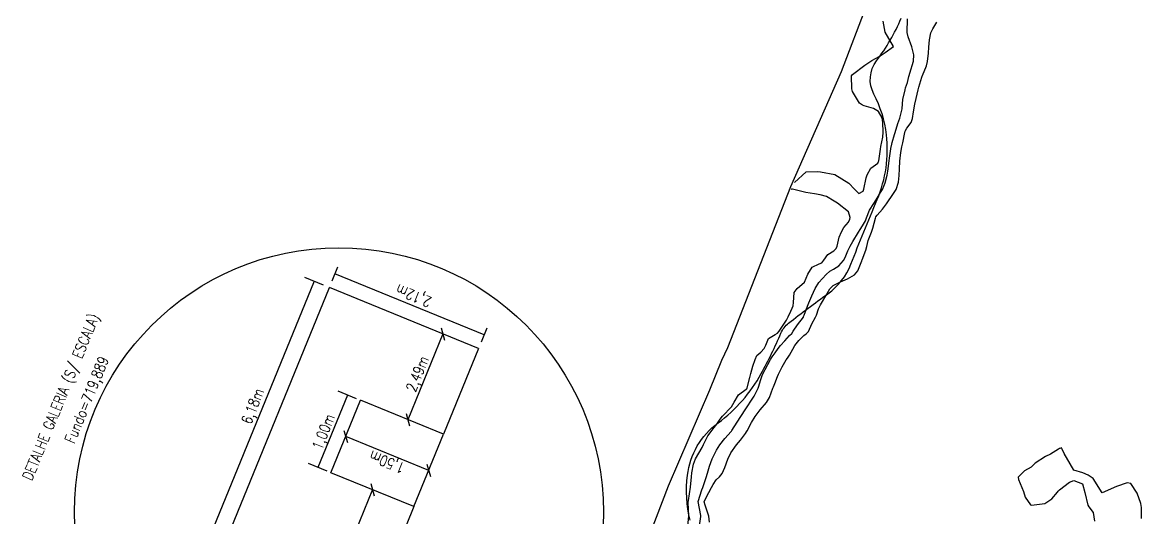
# Model space of a CAD drawing. Header units: metres. Extents: x 318500 to 325275, y 7408834 to 7428799.
# Drawn here: x 321286 to 321442.5, y 7415971.2 to 7416040.5 of the extents above; entities that cross this region are included whole.
import ezdxf

# ---------------------------------------------------------------- set-up
doc = ezdxf.new("R2010")
doc.units = ezdxf.units.M
doc.header["$MEASUREMENT"] = 0
doc.linetypes.add('CONTINUO', pattern=[0])
for name, color, linetype in [('Area', 45, 'Continuous'), ('Curvas de Nivel 1m', 11, 'Continuous'), ('Curvas de Nivel 5m', 15, 'Continuous'), ('DETALHES', 45, 'Continuous'), ('Hidrografia', 140, 'Continuous')]:
    doc.layers.add(name, color=color, linetype=linetype)
doc.styles.add('ROMANS', font='romans', dxfattribs={"height": 0.2})

msp = doc.modelspace()

# ---------------------------------------------------------------- linework, layer by layer
at = {"layer": 'Area'}
msp.add_lwpolyline([(321314.72, 7415850.84), (321328.62, 7415880.08), (321330.36, 7415887.89), (321330.48, 7415888.91), (321330.75, 7415890.15), (321331.04, 7415896.09), (321337.27, 7415903.85), (321348.3, 7415915.77), (321362.15, 7415940.31), (321363.96, 7415944.64), (321365, 7415946.42), (321367.69, 7415953.19), (321376.34, 7415975.68), (321382.09, 7415989.12), (321383.79, 7415993.25), (321384.61, 7415995.02), (321393.43, 7416017.56), (321400.53, 7416033.65), (321411.27, 7416061.93)], dxfattribs=at)
at = {"layer": 'Curvas de Nivel 1m', "flags": 128}
for points, elevation in [([(321382.07, 7415970.61), (321381.96, 7415971.45), (321381.44, 7415972.97), (321381.34, 7415973.46), (321381.58, 7415974.08), (321382.35, 7415975.45), (321382.56, 7415975.87), (321383, 7415976.54), (321383.46, 7415976.97), (321383.83, 7415977.43), (321384.2, 7415978.25), (321384.63, 7415979.42), (321385.05, 7415980.31), (321385.85, 7415981.41), (321386.4, 7415982.07), (321387.08, 7415982.99), (321387.24, 7415983.24), (321387.32, 7415983.39), (321387.95, 7415984.54), (321388.47, 7415985.38), (321388.73, 7415985.77), (321389.13, 7415986.3), (321390.02, 7415987.36), (321390.45, 7415988.05), (321390.94, 7415989.34), (321391, 7415989.52), (321391.18, 7415990.02), (321391.56, 7415990.97), (321391.72, 7415991.33), (321392.23, 7415992.35), (321392.8, 7415993.32), (321392.96, 7415993.57), (321393.23, 7415993.98), (321393.73, 7415994.82), (321394.02, 7415995.3), (321394.55, 7415996.01), (321395.27, 7415996.74), (321395.59, 7415996.97), (321395.92, 7415997.28), (321396.36, 7415998.34), (321396.88, 7415999.27), (321397.01, 7415999.56), (321397.32, 7416000.43), (321397.59, 7416001), (321397.74, 7416001.25), (321398.34, 7416002.25), (321398.89, 7416003.24), (321399.36, 7416003.72), (321400.38, 7416004.21), (321401.37, 7416004.64), (321402.33, 7416005.2), (321402.83, 7416005.75), (321403.36, 7416007.18), (321403.38, 7416007.22), (321403.41, 7416007.3), (321403.94, 7416008.66), (321404.06, 7416009.17), (321404.27, 7416009.99), (321404.72, 7416011.16), (321404.91, 7416011.71), (321405.26, 7416013.15), (321405.32, 7416013.32), (321405.5, 7416013.54), (321406.26, 7416014.39), (321406.8, 7416015.14), (321407.09, 7416015.57), (321407.53, 7416016.16), (321408.16, 7416017.12), (321408.49, 7416018.18), (321408.6, 7416019.11), (321408.65, 7416020.05), (321408.68, 7416021.11), (321408.83, 7416022.33), (321408.97, 7416023.11), (321409.08, 7416023.66), (321409.36, 7416025.1), (321409.43, 7416025.32), (321409.66, 7416025.7), (321410.25, 7416026.52), (321410.47, 7416027.09), (321410.59, 7416027.99), (321410.77, 7416029.08), (321410.95, 7416029.85), (321411.25, 7416031.08), (321411.35, 7416031.46), (321411.76, 7416032.84), (321411.82, 7416033.01), (321411.84, 7416033.07), (321412.41, 7416034.43), (321412.56, 7416035.06), (321412.67, 7416036.19), (321412.74, 7416037.06), (321412.83, 7416038.05), (321413.03, 7416039.06), (321413.28, 7416039.62), (321413.85, 7416040.54)], 721), ([(321393.95, 7416018.11), (321395.58, 7416019.62), (321397.18, 7416019.67), (321397.58, 7416019.6), (321399.57, 7416019.23), (321401.55, 7416018.04), (321402.33, 7416017.2), (321402.94, 7416016.6), (321403.54, 7416016.92), (321403.65, 7416017.18), (321403.98, 7416018.76), (321404.1, 7416019.17), (321404.64, 7416020.11), (321405.59, 7416020.8), (321405.71, 7416021.04), (321405.73, 7416021.15), (321405.96, 7416022.8), (321406.02, 7416023.15), (321406.31, 7416024.47), (321406.37, 7416025.14), (321406.29, 7416026.52), (321406.22, 7416027.14), (321405.69, 7416028.04), (321405, 7416028.47), (321403.7, 7416028.85), (321403.44, 7416028.93), (321403.02, 7416029.19), (321402.07, 7416030.86), (321401.98, 7416031.21), (321401.94, 7416033.03), (321402.05, 7416033.21), (321403.77, 7416034.55), (321404.75, 7416035.17), (321405.79, 7416035.76), (321406.65, 7416036.29), (321407.81, 7416037.13), (321406.61, 7416039.14), (321406.33, 7416040.67)], 719), ([(321379.01, 7415969.6), (321379.16, 7415971.5), (321379.09, 7415973.37), (321379.1, 7415973.5), (321379.12, 7415973.65), (321379.41, 7415975.49), (321379.54, 7415976.95), (321379.61, 7415977.49), (321379.81, 7415978.7), (321380.09, 7415979.48), (321381.06, 7415981.07), (321381.24, 7415981.47), (321381.85, 7415982.69), (321382.42, 7415983.46), (321382.72, 7415983.83), (321383.1, 7415984.33), (321383.55, 7415985), (321383.9, 7415985.44), (321385.13, 7415986.74), (321385.53, 7415987.41), (321386.13, 7415988.43), (321387.17, 7415989.19), (321387.27, 7415989.28), (321387.32, 7415989.39), (321387.72, 7415990.86), (321387.84, 7415991.38), (321388.14, 7415992.45), (321388.44, 7415993.38), (321388.69, 7415993.92), (321389.24, 7415994.39), (321389.72, 7415994.89), (321389.92, 7415995.36), (321390.33, 7415996.29), (321391.27, 7415996.85), (321391.57, 7415997.04), (321391.81, 7415997.33), (321392.85, 7415998.87), (321393.05, 7415999.31), (321393.12, 7415999.49), (321393.31, 7415999.79), (321393.76, 7416000.87), (321393.83, 7416001.31), (321393.91, 7416002.74), (321394.31, 7416003.3), (321395.37, 7416004.19), (321395.8, 7416005.28), (321396.41, 7416006.26), (321397.4, 7416006.72), (321397.76, 7416006.9), (321398.06, 7416007.25), (321398.6, 7416008.07), (321399.43, 7416008.54), (321399.79, 7416008.87), (321399.9, 7416009.23), (321400.2, 7416010.48), (321400.54, 7416011.22), (321400.86, 7416011.83), (321401.48, 7416012.59), (321401.69, 7416013.01), (321401.72, 7416013.21), (321401.5, 7416014.02), (321399.95, 7416015.23), (321399.52, 7416015.5), (321398.44, 7416016.15), (321397.53, 7416016.38), (321396.77, 7416016.51), (321395.53, 7416016.73), (321393.68, 7416017.17), (321393.54, 7416017.17), (321393.48, 7416017.12)], 719), ([(321442.49, 7415971.1), (321442.5, 7415972.65), (321442.4, 7415973.23), (321441.89, 7415974.66), (321441, 7415976), (321440.46, 7415976.13), (321439, 7415975.6), (321436.99, 7415974.73), (321435.73, 7415976.74), (321435.02, 7415977.2), (321434.27, 7415977.51), (321433.03, 7415977.9), (321432.48, 7415978.79), (321431.67, 7415980.2), (321431.37, 7415980.81), (321431.27, 7415981.01), (321431.07, 7415980.93), (321430.99, 7415980.89), (321430.88, 7415980.81), (321429.77, 7415980.11), (321429.05, 7415979.79), (321427.6, 7415978.85), (321427.32, 7415978.57), (321427.03, 7415978.32), (321426.12, 7415977.77), (321425.24, 7415976.89), (321425.29, 7415976.6), (321425.96, 7415974.88), (321426.19, 7415974.09), (321426.96, 7415973.03), (321427.1, 7415972.99), (321428.96, 7415973.23), (321429.93, 7415973.86), (321430.74, 7415974.81), (321430.84, 7415974.96), (321430.99, 7415975.11), (321432.43, 7415976.22), (321433.01, 7415976.45), (321434.23, 7415975.99), (321434.55, 7415974.76), (321434.96, 7415972.99), (321435.1, 7415972.75), (321435.71, 7415971.98), (321435.91, 7415970.74)], 721)]:
    msp.add_lwpolyline(points, dxfattribs=dict(at, elevation=elevation))
at = {"layer": 'Curvas de Nivel 5m', "elevation": 720, "flags": 128}
msp.add_lwpolyline([(321380.58, 7415969.47), (321380.86, 7415971.4), (321380.86, 7415971.47), (321380.84, 7415971.56), (321380.5, 7415973.48), (321380.98, 7415975.11), (321381.14, 7415975.47), (321381.59, 7415976.88), (321381.77, 7415977.46), (321382.05, 7415978.43), (321382.43, 7415979.45), (321383.05, 7415980.69), (321383.51, 7415981.44), (321384.19, 7415982.32), (321385.09, 7415983.29), (321385.15, 7415983.36), (321385.19, 7415983.42), (321385.92, 7415984.59), (321386.43, 7415985.4), (321387.13, 7415986.48), (321387.5, 7415987.03), (321387.77, 7415987.38), (321388.32, 7415988.21), (321388.86, 7415989.37), (321388.94, 7415989.61), (321389.19, 7415990.43), (321389.43, 7415991.13), (321389.53, 7415991.37), (321389.83, 7415991.98), (321390.59, 7415993.35), (321390.83, 7415993.74), (321391.23, 7415994.29), (321391.68, 7415994.9), (321392, 7415995.33), (321392.59, 7415995.99), (321393.27, 7415996.7), (321393.56, 7415997.02), (321393.78, 7415997.31), (321394.38, 7415998.2), (321395.19, 7415999.29), (321395.23, 7415999.36), (321395.3, 7415999.54), (321395.78, 7416000.82), (321395.96, 7416001.28), (321396.37, 7416002.25), (321396.84, 7416003.27), (321397.37, 7416004.11), (321398.39, 7416005.24), (321398.91, 7416005.71), (321399.39, 7416006.01), (321400.14, 7416006.48), (321400.79, 7416007.22), (321401.02, 7416007.61), (321401.43, 7416008.57), (321401.63, 7416009.02), (321401.72, 7416009.21), (321402.11, 7416009.86), (321402.91, 7416011.19), (321403.12, 7416011.53), (321403.47, 7416012.04), (321403.89, 7416012.77), (321404.02, 7416013.17), (321404.42, 7416014.25), (321405.03, 7416015.16), (321405.53, 7416015.91), (321405.98, 7416016.7), (321406.24, 7416017.14), (321406.62, 7416018.07), (321406.9, 7416019.14), (321407.01, 7416019.7), (321407.2, 7416021.13), (321407.24, 7416021.5), (321407.48, 7416023.13), (321407.5, 7416023.25), (321407.63, 7416023.71), (321407.93, 7416024.84), (321408.01, 7416025.12), (321408.42, 7416026.37), (321408.69, 7416027.11), (321409.02, 7416028.44), (321409.05, 7416029.11), (321409.08, 7416029.74), (321409.41, 7416031.1), (321409.49, 7416031.35), (321409.74, 7416032.09), (321409.94, 7416032.92), (321409.98, 7416033.1), (321410.09, 7416033.42), (321410.6, 7416035.09), (321410.65, 7416035.95), (321410.36, 7416037.09), (321409.83, 7416038.51), (321409.71, 7416039.1), (321409.74, 7416040.99)], dxfattribs=at)
at = {"layer": 'DETALHES', "linetype": 'CONTINUO'}
for p, q in [((321328.06, 7416003.77), (321325.46, 7416004.83)), ((321329.3, 7416004.38), (321330.09, 7416006.31)), ((321350.55, 7415996.82), (321329.69, 7416005.35)), ((321326.76, 7416004.3), (321305.29, 7415951.8)), ((321307.43, 7415950.93), (321328.91, 7416003.42)), ((321349.77, 7415994.89), (321328.91, 7416003.42)), ((321344.52, 7415997.8), (321345.02, 7415996.07)), ((321350.16, 7415995.85), (321350.95, 7415997.78)), ((321344.77, 7415996.93), (321339.87, 7415984.94)), ((321331.42, 7415988.38), (321327.28, 7415978.27)), ((321329.13, 7415977.53), (321333.26, 7415987.65)), ((321332.72, 7415987.85), (321330.12, 7415988.92)), ((321344.86, 7415982.9), (321333.26, 7415987.65)), ((321339.62, 7415985.81), (321340.12, 7415984.08)), ((321330.94, 7415983.45), (321331.44, 7415981.73)), ((321340.73, 7415972.79), (321344.86, 7415982.9)), ((321342.79, 7415977.85), (321331.19, 7415982.59)), ((321328.58, 7415977.74), (321325.98, 7415978.81)), ((321342.54, 7415978.71), (321343.04, 7415976.98)), ((321340.73, 7415972.79), (321329.13, 7415977.53)), ((321334.93, 7415975.16), (321328.69, 7415959.91)), ((321334.68, 7415976.02), (321335.18, 7415974.3))]:
    msp.add_line(p, q, dxfattribs=at)
at = {"layer": 'DETALHES'}
for p, q in [((321349.77, 7415994.89), (321344.86, 7415982.9)), ((321340.73, 7415972.79), (321334.49, 7415957.54))]:
    msp.add_line(p, q, dxfattribs=at)
msp.add_circle((321330.24, 7415972), 37, dxfattribs=at)
at = {"layer": 'Hidrografia'}
msp.add_lwpolyline([(321379.36, 7415970.87, -0.09039), (321378.98, 7415977.16, -0.207423), (321383.26, 7415984.49, 0.109806), (321389.31, 7415991.4, 0.023432), (321392.06, 7415997.05, -0.124899), (321393.13, 7415998.44, -0.01221), (321398.63, 7416002.56, 0.146352), (321401.84, 7416006.69, -0.007508), (321405.51, 7416015.72, 0.130215), (321406.81, 7416024.8, 0.091957), (321405.05, 7416030.49, -0.290593), (321405.43, 7416035.15, 0.061944), (321408.87, 7416041.1, 0.00958)], format="xyb", dxfattribs=at)

# ---------------------------------------------------------------- texts
at = {"layer": 'DETALHES', "style": 'ROMANS', "width": 0.8}
for s, rotation, p in [('2,12m', 157.7541, (321343.33, 7416001.97)), ('DETALHE GALERIA (S/ ESCALA)', 67.6991, (321287.28, 7415976.31)), ('Fundo=719,889', 67.6991, (321293.22, 7415981.49)), ('2,49m', 67.7541, (321340.92, 7415988.7)), ('6,18m', 68.7866, (321317.93, 7415984.17)), ('1,00m', 68.7866, (321327.84, 7415980.59)), ('1,50m', 157.7541, (321339.62, 7415978.72))]:
    msp.add_text(s, height=1.5, rotation=rotation, dxfattribs=at).set_placement(p)

doc.saveas('drawing.dxf')
